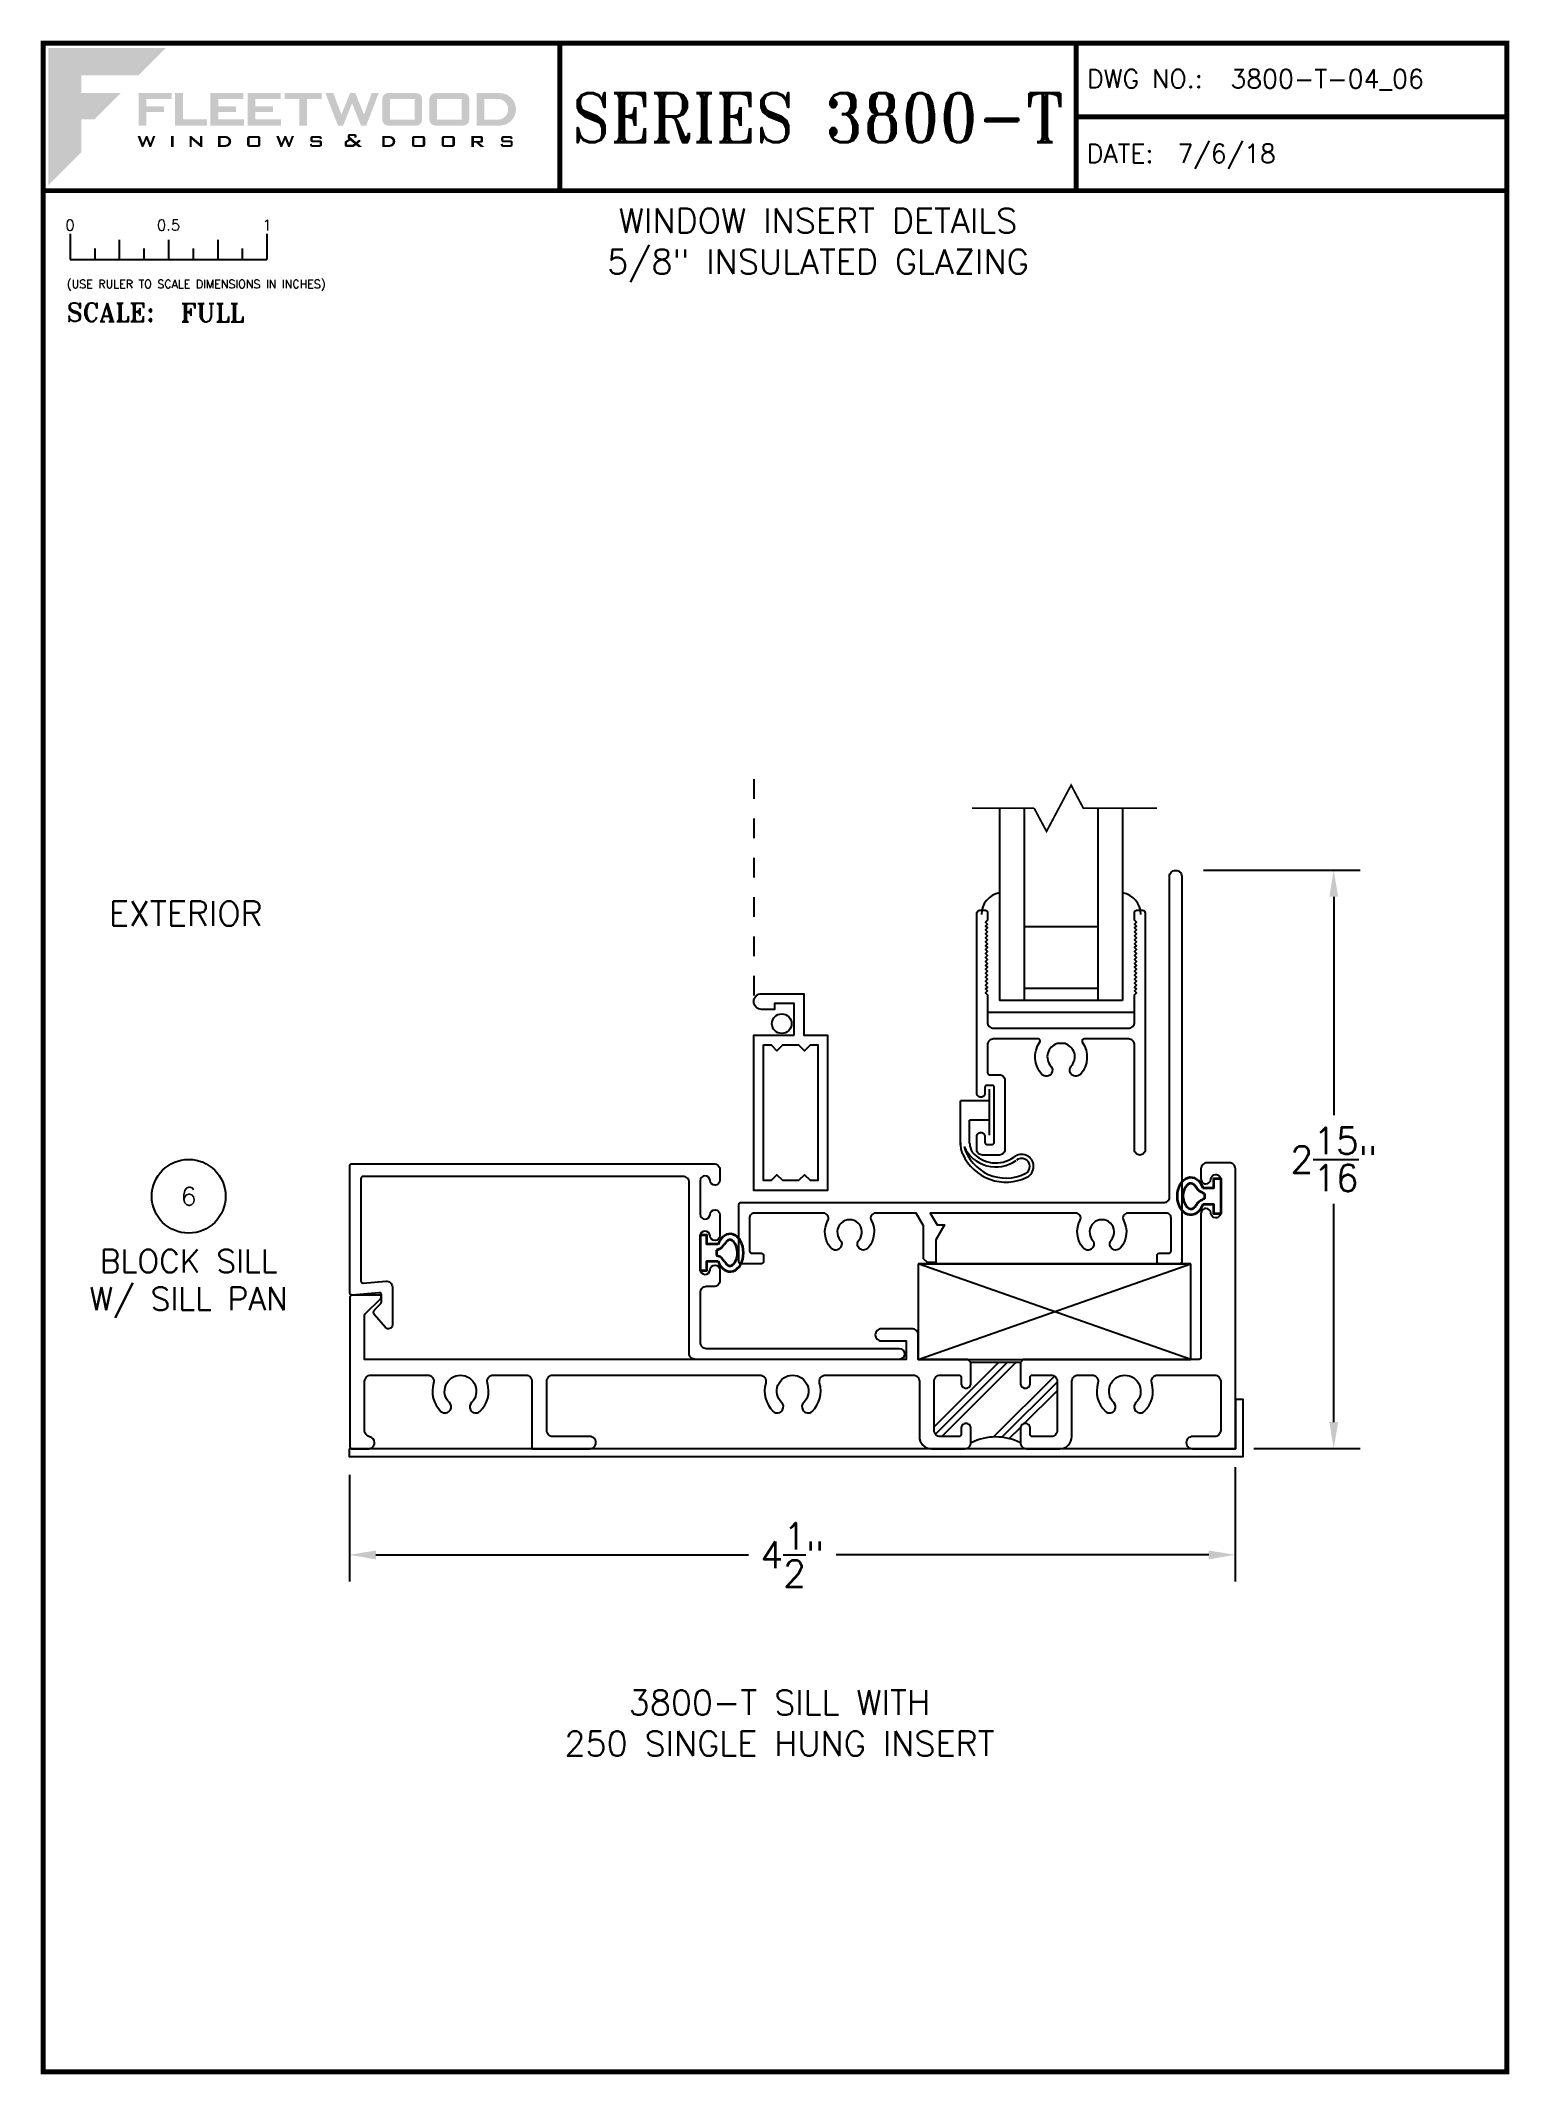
# Paper-space layout 'DETAIL 6' of a CAD drawing. Extents: x 0.3 to 7.8, y 0.1 to 10.4.
# The model-space entities are those that its viewports show. They can reach past a viewport. Long polylines and large blocks are cut down to what shows.
import ezdxf
from ezdxf.enums import TextEntityAlignment as Align

# ---------------------------------------------------------------- set-up
doc = ezdxf.new("R2010")
doc.units = 0
doc.header["$MEASUREMENT"] = 0
doc.linetypes.add('HIDDEN', pattern=[0.375, 0.25, -0.125])
doc.layers.get('0').update_dxf_attribs({"linetype": 'CONTINUOUS'})
doc.layers.get('Defpoints').update_dxf_attribs({"linetype": 'CONTINUOUS'})
for name, color, linetype in [('FRAME', 1, 'CONTINUOUS'), ('GLASS', 7, 'CONTINUOUS'), ('GLAZING', 7, 'CONTINUOUS'), ('MISC', 7, 'CONTINUOUS'), ('SCREEN', 5, 'CONTINUOUS'), ('TEXT', 7, 'CONTINUOUS'), ('VENT', 5, 'CONTINUOUS')]:
    doc.layers.add(name, color=color, linetype=linetype)
doc.layers.add('PROFILE NUMBER', color=150, linetype='CONTINUOUS', lineweight=35)
doc.layers.add('VP', color=40, linetype='CONTINUOUS', plot=False)
doc.layers.get('VP').off()
doc.styles.add('ROMANS', font='romans')
doc.styles.add('ROMANT', font='romant')
doc.styles.add('SIMPLEX-094', font='simplex.shx', dxfattribs={"height": 0.094})
doc.styles.get("Standard").update_dxf_attribs({"font": 'simplex.shx'})
doc.dimstyles.new('FULL SCALE', dxfattribs={"dimscale": 0.75, "dimtxt": 0.18, "dimasz": 0.18, "dimexe": 0.18, "dimexo": 0.125, "dimgap": 0.09, "dimtad": 0, "dimtih": 1, "dimtoh": 1, "dimdec": 4, "dimzin": 0, "dimdsep": 46, "dimlunit": 4, "dimtxsty": 'Standard', "dimcen": 0.09, "dimadec": 0, "dimazin": 0, "dimtfac": 1, "dimtdec": 4, "dimtofl": 0, "dimtmove": 0, "dimatfit": 3, "dimfxl": 0, "dimtolj": 1, "dimtzin": 0, "dimarcsym": 0})

# ---------------------------------------------------------------- blocks, each defined once
blk = doc.blocks.new('*D80')
at = {"color": 0, "lineweight": -2}
for p, q in [((6.209, 6.233), (7.006, 6.233)), ((6.871, 6.098), (6.871, 4.988)), ((6.871, 3.428), (6.871, 4.538)), ((6.465, 3.293), (7.006, 3.293))]:
    blk.add_line(p, q, dxfattribs=at)
at = {"color": 0}
for points in [[(6.849, 6.098), (6.894, 6.098), (6.871, 6.233)], [(6.849, 3.428), (6.894, 3.428), (6.871, 3.293)]]:
    blk.add_solid(points, dxfattribs=at)
at = {"layer": 'Defpoints', "color": 0}
for p in [(6.115, 6.233), (6.371, 3.293), (6.871, 3.293)]:
    blk.add_point(p, dxfattribs=at)
at = {"color": 0, "insert": (6.871, 4.763), "char_height": 0.135, "attachment_point": 5}
blk.add_mtext('\\A1;2{\\H1x;\\S15/16;}"', dxfattribs=at)
blk = doc.blocks.new('sectball')
blk.add_circle((0, 0), 0.125)
blk.add_attdef('NO', text='', height=0.062).set_placement((0, 0), align=Align.MIDDLE_CENTER)
for tag, p in [('LINE1', (0, -0.2588)), ('LINE2', (0, -0.3864)), ('LINE3', (0, -0.5214))]:
    blk.add_attdef(tag, text='', height=0.078).set_placement(p, align=Align.CENTER)
blk = doc.blocks.new('Fleetwood_Logo_6-10-15')
h = blk.add_hatch(color=154)
h.dxf.hatch_style = 1
h.paths.add_polyline_path([(0.2526, -0.0017), (0.0019, -0.0017), (0.0019, -0.2942), (0.0725, -0.2236), (0.0725, -0.1535), (0.1007, -0.1535), (0.1567, -0.0976), (0.0725, -0.0976), (0.0725, -0.0596), (0.1946, -0.0596)])
h = blk.add_hatch(color=251)
h.dxf.hatch_style = 1
h.paths.add_polyline_path([(0.2487, -0.1256), (0.2112, -0.1256), (0.2112, -0.1102), (0.2647, -0.1102), (0.2647, -0.0976), (0.1946, -0.0976), (0.1946, -0.1667), (0.2112, -0.1667), (0.2112, -0.1377), (0.2487, -0.1377)])
h = blk.add_hatch(color=251)
h.dxf.hatch_style = 1
h.paths.add_polyline_path([(0.2886, -0.0976), (0.272, -0.0976), (0.272, -0.1667), (0.3401, -0.1667), (0.3401, -0.1535), (0.2886, -0.1535)])
h = blk.add_hatch(color=251)
h.dxf.hatch_style = 1
h.paths.add_polyline_path([(0.4175, -0.0976), (0.3474, -0.0976), (0.3474, -0.1667), (0.4185, -0.1667), (0.4185, -0.1534), (0.364, -0.1534), (0.364, -0.1377), (0.4015, -0.1377), (0.4015, -0.1256), (0.364, -0.1256), (0.364, -0.1102), (0.4175, -0.1102)])
h = blk.add_hatch(color=251)
h.dxf.hatch_style = 1
h.paths.add_polyline_path([(0.4965, -0.0976), (0.4264, -0.0976), (0.4264, -0.1667), (0.4975, -0.1667), (0.4975, -0.1534), (0.443, -0.1534), (0.443, -0.1377), (0.4804, -0.1377), (0.4804, -0.1256), (0.443, -0.1256), (0.443, -0.1102), (0.4965, -0.1102)])
h = blk.add_hatch(color=251)
h.dxf.hatch_style = 1
h.paths.add_polyline_path([(0.5842, -0.0976), (0.5054, -0.0976), (0.5054, -0.1102), (0.5365, -0.1102), (0.5365, -0.1667), (0.5531, -0.1667), (0.5531, -0.1102), (0.5842, -0.1102)])
h = blk.add_hatch(color=251)
h.dxf.hatch_style = 1
h.paths.add_polyline_path([(0.6089, -0.0976), (0.5921, -0.0976), (0.6188, -0.1667), (0.63, -0.1667), (0.6489, -0.1192), (0.6679, -0.1667), (0.6789, -0.1667), (0.7056, -0.0976), (0.6908, -0.0976), (0.6742, -0.1433), (0.6558, -0.0976), (0.6446, -0.0976), (0.6261, -0.1433)])
h = blk.add_hatch(color=251)
h.dxf.hatch_style = 1
h.paths.add_polyline_path([(0.7853, -0.0976), (0.726, -0.0976, 0.414214), (0.7133, -0.1102), (0.7133, -0.154, 0.414214), (0.726, -0.1667), (0.7853, -0.1667, 0.414214), (0.798, -0.154), (0.798, -0.1102, 0.414214)])
h.paths.add_polyline_path([(0.7819, -0.1102), (0.7819, -0.154), (0.7294, -0.154), (0.7294, -0.1102)], flags=16)
h = blk.add_hatch(color=251)
h.dxf.hatch_style = 1
h.paths.add_polyline_path([(0.8856, -0.0976), (0.8262, -0.0976, 0.414214), (0.8136, -0.1102), (0.8136, -0.154, 0.414214), (0.8262, -0.1667), (0.8856, -0.1667, 0.414214), (0.8982, -0.154), (0.8982, -0.1102, 0.414214)])
h.paths.add_polyline_path([(0.8822, -0.1102), (0.8822, -0.154), (0.8296, -0.154), (0.8296, -0.1102)], flags=16)
h = blk.add_hatch(color=251)
h.dxf.hatch_style = 1
h.paths.add_polyline_path([(0.9632, -0.0976), (0.914, -0.0976), (0.914, -0.1667), (0.9632, -0.1667, 1)])
h.paths.add_polyline_path([(0.9301, -0.1102), (0.9593, -0.1102, -1), (0.9593, -0.154), (0.9301, -0.154)], flags=16)
h = blk.add_hatch(color=7)
h.dxf.hatch_style = 1
h.paths.add_polyline_path([(0.2301, -0.1891), (0.2251, -0.1891), (0.2196, -0.2043), (0.2134, -0.1891), (0.2097, -0.1891), (0.2035, -0.2043), (0.1978, -0.1891), (0.1922, -0.1891), (0.2011, -0.2121), (0.2048, -0.2121), (0.2112, -0.1963), (0.2175, -0.2121), (0.2212, -0.2121)])
h = blk.add_hatch(color=7)
h.dxf.hatch_style = 1
h.paths.add_polyline_path([(0.2691, -0.1891), (0.2637, -0.1891), (0.2637, -0.2118), (0.2637, -0.2121), (0.2691, -0.2121)])
h = blk.add_hatch(color=7)
h.dxf.hatch_style = 1
h.paths.add_polyline_path([(0.3077, -0.1964), (0.3259, -0.2121), (0.3298, -0.2121), (0.3298, -0.1891), (0.325, -0.1891), (0.325, -0.2047), (0.3067, -0.1891), (0.3029, -0.1891), (0.3029, -0.2121), (0.3077, -0.2121)])
h = blk.add_hatch(color=7)
h.dxf.hatch_style = 1
h.paths.add_polyline_path([(0.3801, -0.1891), (0.3637, -0.1891), (0.3637, -0.2121), (0.3801, -0.2121, 1)])
h.paths.add_polyline_path([(0.3691, -0.2079), (0.3691, -0.1933), (0.3788, -0.1933, -1), (0.3788, -0.2079)], flags=16)
h = blk.add_hatch(color=7)
h.dxf.hatch_style = 1
h.paths.add_polyline_path([(0.4537, -0.2079), (0.4537, -0.1933, 0.414214), (0.4495, -0.1891), (0.4297, -0.1891, 0.414214), (0.4255, -0.1933), (0.4255, -0.2079, 0.414214), (0.4297, -0.2121), (0.4495, -0.2121, 0.414214)])
h.paths.add_polyline_path([(0.4308, -0.2079), (0.4308, -0.1933), (0.4484, -0.1933), (0.4484, -0.2079)], flags=16)
h = blk.add_hatch(color=7)
h.dxf.hatch_style = 1
h.paths.add_polyline_path([(0.5253, -0.1891), (0.5203, -0.1891), (0.5148, -0.2043), (0.5087, -0.1891), (0.5049, -0.1891), (0.4988, -0.2043), (0.493, -0.1891), (0.4874, -0.1891), (0.4963, -0.2121), (0.5001, -0.2121), (0.5064, -0.1963), (0.5127, -0.2121), (0.5164, -0.2121)])
h = blk.add_hatch(color=7)
h.dxf.hatch_style = 1
h.paths.add_polyline_path([(0.5801, -0.1891), (0.5643, -0.1891, 0.414214), (0.56, -0.1933), (0.56, -0.1981, 0.414214), (0.5643, -0.2024), (0.58, -0.2024), (0.58, -0.2078), (0.5637, -0.2078), (0.5637, -0.2052), (0.5591, -0.2062), (0.5591, -0.2078, 0.414214), (0.5634, -0.2121), (0.5805, -0.2121, 0.414214), (0.5848, -0.2078), (0.5848, -0.2024, 0.414214), (0.5805, -0.1982), (0.5648, -0.1982), (0.5648, -0.193), (0.5798, -0.193), (0.5798, -0.1958), (0.5843, -0.1948), (0.5843, -0.1933, 0.414214)])
h = blk.add_hatch(color=7)
h.dxf.hatch_style = 1
h.paths.add_polyline_path([(0.645, -0.1913, -0.222262), (0.6447, -0.1906), (0.6447, -0.1892), (0.6535, -0.1892), (0.6535, -0.193), (0.6587, -0.1918), (0.6587, -0.189, 0.414214), (0.6544, -0.1847), (0.6437, -0.1847, 0.414214), (0.6394, -0.189), (0.6394, -0.1922, 0.222262), (0.6407, -0.1948), (0.6415, -0.1955), (0.6345, -0.1998, 0.260684), (0.6329, -0.2027), (0.6329, -0.2078, 0.414214), (0.6372, -0.2121), (0.6514, -0.2121, 0.17577), (0.6536, -0.2113), (0.657, -0.2085), (0.6614, -0.2121), (0.6699, -0.2121), (0.6613, -0.2049), (0.6676, -0.1997), (0.6637, -0.1964), (0.6574, -0.2017)])
h.paths.add_polyline_path([(0.6532, -0.2052), (0.6509, -0.2072, -0.17577), (0.6502, -0.2074), (0.6382, -0.2074), (0.6382, -0.2033, -0.260684), (0.6387, -0.2025), (0.6451, -0.1985)], flags=16)
h = blk.add_hatch(color=7)
h.dxf.hatch_style = 1
h.paths.add_polyline_path([(0.7294, -0.1891), (0.713, -0.1891), (0.713, -0.2121), (0.7294, -0.2121, 1)])
h.paths.add_polyline_path([(0.7184, -0.2079), (0.7184, -0.1933), (0.7281, -0.1933, -1), (0.7281, -0.2079)], flags=16)
h = blk.add_hatch(color=7)
h.dxf.hatch_style = 1
h.paths.add_polyline_path([(0.8045, -0.2079), (0.8045, -0.1933, 0.414214), (0.8003, -0.1891), (0.7805, -0.1891, 0.414214), (0.7763, -0.1933), (0.7763, -0.2079, 0.414214), (0.7805, -0.2121), (0.8003, -0.2121, 0.414214)])
h.paths.add_polyline_path([(0.7816, -0.2079), (0.7816, -0.1933), (0.7992, -0.1933), (0.7992, -0.2079)], flags=16)
h = blk.add_hatch(color=7)
h.dxf.hatch_style = 1
h.paths.add_polyline_path([(0.8678, -0.2079), (0.8678, -0.1933, 0.414214), (0.8636, -0.1891), (0.8438, -0.1891, 0.414214), (0.8396, -0.1933), (0.8396, -0.2079, 0.414214), (0.8438, -0.2121), (0.8636, -0.2121, 0.414214)])
h.paths.add_polyline_path([(0.8449, -0.2079), (0.8449, -0.1933), (0.8624, -0.1933), (0.8624, -0.2079)], flags=16)
h = blk.add_hatch(color=7)
h.dxf.hatch_style = 1
h.paths.add_polyline_path([(0.9277, -0.1993), (0.9277, -0.1933, 0.414214), (0.9235, -0.1891), (0.9028, -0.1891), (0.9028, -0.2121), (0.9082, -0.2121), (0.9082, -0.2035), (0.9131, -0.2035), (0.9224, -0.2121), (0.9303, -0.2121), (0.9197, -0.2035), (0.9235, -0.2035, 0.414214)])
h.paths.add_polyline_path([(0.9082, -0.1993), (0.9082, -0.1933), (0.9214, -0.1933, -0.414214), (0.9224, -0.1943), (0.9224, -0.1983, -0.414214), (0.9214, -0.1993)], flags=16)
h = blk.add_hatch(color=7)
h.dxf.hatch_style = 1
h.paths.add_polyline_path([(0.9867, -0.1982), (0.971, -0.1982), (0.971, -0.193), (0.9859, -0.193), (0.9859, -0.1958), (0.9905, -0.1948), (0.9905, -0.1933, 0.414214), (0.9863, -0.1891), (0.9705, -0.1891, 0.414214), (0.9662, -0.1933), (0.9662, -0.1981, 0.414214), (0.9705, -0.2024), (0.9862, -0.2024), (0.9862, -0.2078), (0.9699, -0.2078), (0.9699, -0.2052), (0.9653, -0.2062), (0.9653, -0.2078, 0.414214), (0.9696, -0.2121), (0.9867, -0.2121, 0.414214), (0.991, -0.2078), (0.991, -0.2024, 0.414214)])
blk = doc.blocks.new('A-SIZE_P')
at = {"const_width": 0.025}
blk.add_lwpolyline([(0.313, 0.125), (7.751, 0.125), (7.751, 10.437), (0.313, 10.437)], close=True, dxfattribs=at)
for points in [[(2.938, 10.437), (2.938, 9.687)], [(5.563, 10.437), (5.563, 9.687)], [(5.563, 10.062), (7.751, 10.062)], [(0.313, 9.687), (7.751, 9.687)]]:
    blk.add_lwpolyline(points, dxfattribs=at)
at = {"xscale": 2.387023416083395, "yscale": 2.387023416083395, "zscale": 2.387023416083395}
blk.add_blockref('Fleetwood_Logo_6-10-15', (0.334, 10.416), dxfattribs=at)
for s, style, p in [('DWG NO.:', 'SIMPLEX-094', (5.617, 10.209)), ('DATE:', 'SIMPLEX-094', (5.616, 9.829)), ('SCALE:', 'ROMANT', (0.433, 9.022))]:
    blk.add_text(s, height=0.094, dxfattribs=dict(style=style)).set_placement(p)
for tag, p, style in [('DWG_NO', (6.346, 10.209), 'SIMPLEX-094'), ('DATE', (6.077, 9.829), 'SIMPLEX-094'), ('SCALE', (1.011, 9.02), 'ROMANT')]:
    blk.add_attdef(tag, p, '', height=0.094, dxfattribs=dict(style=style))
for tag, height, style, width, p, p2 in [('DWG_NO_F', 0.094, 'SIMPLEX-094', 1.745692, (6.347, 10.209), (7.683, 10.209)), ('PRODUCT', 0.25, 'ROMANT', 1.390728, (3.001, 9.934), (5.5, 9.934))]:
    blk.add_attdef(tag, text='', height=height, dxfattribs=dict(style=style, width=width)).set_placement(p, p2, align=Align.FIT)
blk = doc.blocks.new('Full')
for p, q in [((0.137, -0.219), (0.137, -0.35)), ((0.262, -0.294), (0.262, -0.35)), ((0.387, -0.249), (0.387, -0.35)), ((0.512, -0.294), (0.512, -0.35)), ((0.637, -0.249), (0.637, -0.35)), ((0.762, -0.294), (0.762, -0.35)), ((0.887, -0.249), (0.887, -0.35)), ((1.012, -0.294), (1.012, -0.35)), ((1.137, -0.219), (1.137, -0.35)), ((0.137, -0.35), (1.137, -0.35))]:
    blk.add_line(p, q)
for s, p in [('0', (0.137, -0.219)), ('0.5', (0.637, -0.219)), ('1', (1.137, -0.219))]:
    blk.add_text(s, height=0.055).set_placement(p, align=Align.BOTTOM_CENTER)
at = {"style": 'ROMANS'}
blk.add_text('(USE RULER TO SCALE DIMENSIONS IN INCHES)', height=0.04115, dxfattribs=at).set_placement((0.12, -0.495))
blk = doc.blocks.new('*D131')
at = {"color": 0, "lineweight": -2}
for p, q in [((1.869, 3.159), (1.869, 2.618)), ((6.371, 3.199), (6.371, 2.618)), ((2.004, 2.753), (3.898, 2.753)), ((6.236, 2.753), (4.342, 2.753))]:
    blk.add_line(p, q, dxfattribs=at)
at = {"color": 0}
for points in [[(2.004, 2.775), (2.004, 2.73), (1.869, 2.753)], [(6.236, 2.775), (6.236, 2.73), (6.371, 2.753)]]:
    blk.add_solid(points, dxfattribs=at)
at = {"layer": 'Defpoints', "color": 0}
for p in [(1.869, 3.253), (6.371, 3.293), (6.371, 2.753)]:
    blk.add_point(p, dxfattribs=at)
at = {"color": 0, "insert": (4.12, 2.753), "char_height": 0.135, "attachment_point": 5}
blk.add_mtext('\\A1;4{\\H1.000000x;\\S1/2;}"', dxfattribs=at)
blk = doc.blocks.new('110 SCREEN')
blk.add_lwpolyline([(0.0044, 0.1975), (0.0044, 0.2375), (-0.0206, 0.2375), (-0.0206, 0.23), (-0.0369, 0.23, -1), (-0.0369, 0.25), (0.0169, 0.25), (0.0169, 0.1975), (0.0469, 0.1975), (0.0469, 0), (-0.0469, 0), (-0.0469, 0.1975)], format="xyb", close=True)
blk.add_lwpolyline([(-0.0344, 0.185), (-0.025, 0.185), (-0.0175, 0.1775), (-0.01, 0.185), (0.01, 0.185), (0.0175, 0.1775), (0.025, 0.185), (0.0344, 0.185), (0.0344, 0.0125), (0.025, 0.0125), (0.0175, 0.02), (0.01, 0.0125), (-0.01, 0.0125), (-0.0175, 0.02), (-0.025, 0.0125), (-0.0344, 0.0125)], close=True)
blk.add_circle((-0.0113, 0.2119), 0.0125)
blk = doc.blocks.new('2012 fixed rail')
blk.add_lwpolyline([(-0.313, -0.236, -0.414214), (-0.286, -0.263), (-0.286, -0.617, -0.414214), (-0.313, -0.644), (-0.4, -0.644, -0.414214), (-0.428, -0.617), (-0.428, -0.549, -0.414214), (-0.408, -0.53), (-0.407, -0.53, -0.414214), (-0.387, -0.55), (-0.387, -0.58, 0.414214), (-0.377, -0.59), (-0.35, -0.59, 0.414214), (-0.34, -0.58), (-0.34, -0.3, 0.414214), (-0.35, -0.29), (-0.377, -0.29, 0.414214), (-0.387, -0.3), (-0.387, -0.33, -0.414214), (-0.407, -0.35), (-0.408, -0.35, -0.414214), (-0.428, -0.331), (-0.428, 0.585, -0.414214), (-0.413, 0.6), (-0.384, 0.6, -0.414214), (-0.374, 0.59), (-0.374, 0.55), (-0.384, 0.54), (-0.374, 0.53), (-0.384, 0.52), (-0.374, 0.51), (-0.384, 0.5), (-0.374, 0.49), (-0.384, 0.48), (-0.374, 0.47), (-0.384, 0.46), (-0.374, 0.45), (-0.384, 0.44), (-0.374, 0.43), (-0.384, 0.42), (-0.374, 0.41), (-0.384, 0.4), (-0.374, 0.39), (-0.384, 0.38), (-0.374, 0.37), (-0.384, 0.36), (-0.374, 0.35), (-0.384, 0.34), (-0.374, 0.33), (-0.384, 0.32), (-0.374, 0.31), (-0.384, 0.3), (-0.374, 0.29), (-0.384, 0.28), (-0.374, 0.27), (-0.384, 0.26), (-0.374, 0.25), (-0.384, 0.24), (-0.374, 0.23), (-0.384, 0.22), (-0.374, 0.21), (-0.384, 0.2), (-0.374, 0.19), (-0.384, 0.18), (-0.374, 0.17), (-0.374, 0.031, 0.414214), (-0.343, 0), (0, 0), (0.342, 0, 0.414214), (0.373, 0.031), (0.373, 0.17), (0.384, 0.18), (0.373, 0.19), (0.384, 0.2), (0.373, 0.21), (0.384, 0.22), (0.373, 0.23), (0.384, 0.24), (0.373, 0.25), (0.384, 0.26), (0.373, 0.27), (0.384, 0.28), (0.373, 0.29), (0.384, 0.3), (0.373, 0.31), (0.384, 0.32), (0.373, 0.33), (0.384, 0.34), (0.373, 0.35), (0.384, 0.36), (0.373, 0.37), (0.384, 0.38), (0.373, 0.39), (0.384, 0.4), (0.373, 0.41), (0.384, 0.42), (0.373, 0.43), (0.384, 0.44), (0.373, 0.45), (0.384, 0.46), (0.373, 0.47), (0.384, 0.48), (0.373, 0.49), (0.384, 0.5), (0.373, 0.51), (0.384, 0.52), (0.373, 0.53), (0.384, 0.54), (0.373, 0.55), (0.373, 0.59, -0.414214), (0.384, 0.6), (0.413, 0.6, -0.414214), (0.427, 0.585), (0.427, 0), (0.427, -0.617, -0.414214), (0.4, -0.644, -0.414214), (0.373, -0.617), (0.373, -0.085, 0.414214), (0.342, -0.054), (0.117, -0.054, 0.6055), (0.108, -0.07, -0.348752), (0.098, -0.234, -0.508835), (0.048, -0.228, -0.325526), (0.052, -0.192, 0.55027), (0.02, -0.078), (0, -0.078), (-0.02, -0.078, 0.55027), (-0.052, -0.192, -0.325526), (-0.048, -0.228, -0.508835), (-0.098, -0.234, -0.348752), (-0.108, -0.07, 0.6055), (-0.117, -0.054), (-0.343, -0.054, 0.414214), (-0.374, -0.085), (-0.374, -0.226, 0.414214), (-0.363, -0.236)], format="xyb", close=True)
blk = doc.blocks.new('Single Hung Seal')
for p, q in [((2.6258, 6.0966), (2.6258, 6.1552)), ((2.6258, 6.1405), (2.589, 6.1405)), ((2.589, 6.0844), (2.589, 6.1405)), ((2.6258, 6.1159), (2.6006, 6.1159)), ((2.6006, 6.0861), (2.6006, 6.1159))]:
    blk.add_line(p, q)
for centre, radius, start, end in [((2.6234, 6.0857), 0.0344, 177.8521, 202.628), ((2.6338, 6.1009), 0.0445, 204.9432, 305.278), ((2.6466, 6.0973), 0.0552, 195.9507, 296.2811), ((2.6276, 6.0879), 0.027, 183.8358, 208.0087), ((2.6338, 6.1009), 0.0395, 220.4227, 305.278), ((2.6466, 6.0973), 0.0602, 204.2959, 296.2811), ((2.6666, 6.057), 0.0153, 295.9809, 130.4116), ((2.6666, 6.057), 0.0103, 295.9809, 130.4116)]:
    blk.add_arc(centre, radius, start, end)
blk = doc.blocks.new('*U181')
at = {"layer": 'PROFILE NUMBER', "color": 5}
for p, q in [((-0.016, 0.092), (-0.013, 0.083)), ((-0.013, 0.083), (0.013, 0.083)), ((0.013, 0.083), (0.016, 0.092))]:
    blk.add_line(p, q, dxfattribs=at)
blk.add_lwpolyline([(-0.043, 0.091), (-0.043, 0.034), (-0.09, 0.034), (-0.09, 0), (0.09, 0), (0.09, 0.034), (0.043, 0.034), (0.043, 0.091)], dxfattribs=at)
for centre, start, end in [((-0.073, 0.071), 19.8289, 61.175), ((0.073, 0.071), 118.7633, 160.1945)]:
    blk.add_arc(centre, 0.06, start, end, dxfattribs=at)
blk.add_ellipse((0, 0.152), major_axis=(-0.0958, 0), ratio=0.712114, start_param=2.033109, end_param=7.391692, dxfattribs=at)
blk.add_open_spline([(0.044, 0.124), (0.053, 0.129), (0.059, 0.135), (0.069, 0.15), (0.068, 0.157), (0.049, 0.179), (0.027, 0.189), (-0.021, 0.191), (-0.045, 0.181), (-0.067, 0.16), (-0.068, 0.152), (-0.061, 0.137), (-0.054, 0.129), (-0.044, 0.124)], degree=3, knots=[2.2211, 2.2211, 2.2211, 2.2211, 2.727733, 2.727733, 3.7005, 3.7005, 4.673268, 4.673268, 5.646035, 5.646035, 6.618803, 6.618803, 7.203997, 7.203997, 7.203997, 7.203997], dxfattribs=at)
blk = doc.blocks.new('3809 BLOCK FRAME')
h = blk.add_hatch()
h.set_pattern_fill('PLAST', color=256, angle=45, style=0)
h.set_pattern_definition([(45, (-4.25098, -6.643), (-0.176777, 0.176777), []), (45, (-4.27308, -6.6209), (-0.176777, 0.176777), []), (45, (-4.29517, -6.5988), (-0.176777, 0.176777), [])])
edge = h.paths.add_edge_path()
edge.add_arc((-0.937, 0.093), 0.031, 270, 360, ccw=False)
edge.add_line((-0.937, 0.062), (-1.033, 0.062))
edge.add_arc((-1.033, 0.072), 0.01, 180, 270, ccw=False)
edge.add_line((-1.043, 0.072), (-1.043, 0.103))
edge.add_arc((-1.068, 0.103), 0.025, 360, 450)
edge.add_arc((-1.068, 0.103), 0.025, 90, 180)
edge.add_line((-1.093, 0.103), (-1.093, 0.031))
edge.add_arc((-1.218, -0.221), 0.281, 63.5092, 116.4908)
edge.add_line((-1.344, 0.031), (-1.344, 0.103))
edge.add_arc((-1.369, 0.103), 0.025, 0, 90)
edge.add_arc((-1.369, 0.103), 0.025, 90, 180)
edge.add_line((-1.394, 0.103), (-1.394, 0.072))
edge.add_arc((-1.404, 0.072), 0.01, 270, 360, ccw=False)
edge.add_line((-1.404, 0.062), (-1.5, 0.062))
edge.add_arc((-1.5, 0.093), 0.031, 180, 270, ccw=False)
edge.add_line((-1.531, 0.093), (-1.531, 0.343))
edge.add_arc((-1.5, 0.343), 0.031, 90, 180, ccw=False)
edge.add_line((-1.5, 0.374), (-1.404, 0.374))
edge.add_arc((-1.404, 0.364), 0.01, 0, 90, ccw=False)
edge.add_line((-1.394, 0.364), (-1.394, 0.333))
edge.add_arc((-1.369, 0.333), 0.025, 180, 270)
edge.add_arc((-1.369, 0.333), 0.025, 270, 360)
edge.add_line((-1.344, 0.333), (-1.344, 0.439))
edge.add_line((-1.344, 0.439), (-1.093, 0.439))
edge.add_line((-1.093, 0.439), (-1.093, 0.333))
edge.add_arc((-1.068, 0.333), 0.025, 180, 270)
edge.add_arc((-1.068, 0.333), 0.025, 270, 360)
edge.add_line((-1.043, 0.333), (-1.043, 0.364))
edge.add_arc((-1.033, 0.364), 0.01, 90, 180, ccw=False)
edge.add_line((-1.033, 0.374), (-0.937, 0.374))
edge.add_arc((-0.937, 0.343), 0.031, 0, 90, ccw=False)
edge.add_line((-0.906, 0.343), (-0.906, 0.093))
blk.add_line((-1.093, 0.439), (-1.344, 0.439))
for points in [[(-1.093, 0.439), (-1.093, 0.333, 0.414214), (-1.068, 0.308, 0.414214), (-1.043, 0.333), (-1.043, 0.364, -0.414214), (-1.033, 0.374), (-0.937, 0.374, -0.414214), (-0.906, 0.343), (-0.906, 0.093, -0.414214), (-0.937, 0.062), (-1.033, 0.062, -0.414214), (-1.043, 0.072), (-1.043, 0.103, 0.414214), (-1.068, 0.128), (-1.068, 0.128, 0.414214), (-1.093, 0.103), (-1.093, 0.031, 0.414214), (-1.062, 0), (-0.893, 0, 0.414214), (-0.831, 0.062), (-0.831, 0.343, -0.414214), (-0.8, 0.374), (-0.729, 0.374, -0.5024), (-0.699, 0.334, 0.280293), (-0.661, 0.19, 0.498955), (-0.613, 0.198), (-0.613, 0.198, 0.334263), (-0.618, 0.235, -2.470836), (-0.506, 0.235, 0.334263), (-0.511, 0.198, 0.498955), (-0.463, 0.19, 0.280293), (-0.425, 0.334, -0.5024), (-0.395, 0.374), (-0.106, 0.374, -0.414214), (-0.075, 0.343), (-0.075, 0.093, -0.414214), (-0.106, 0.062), (-0.219, 0.062, 0.414214), (-0.25, 0.031, 0.414214), (-0.219, 0), (0, 0), (0, 1.423, 0.414214), (-0.031, 1.454), (-0.144, 1.454, 0.414214), (-0.175, 1.423), (-0.175, 1.371, 0.414214), (-0.15, 1.346), (-0.15, 1.346, 0.399638), (-0.125, 1.37, -0.399638), (-0.1, 1.394), (-0.1, 1.394, -0.414214), (-0.075, 1.369), (-0.075, 1.199, -0.414214), (-0.1, 1.174), (-0.1, 1.174, -0.399638), (-0.125, 1.198, 0.399638), (-0.15, 1.221, 0.414214), (-0.175, 1.196), (-0.175, 0.464, -0.414214), (-0.185, 0.454), (-1.078, 0.454), (-1.093, 0.439)], [(-1.344, 0.439), (-1.344, 0.439), (-1.359, 0.454), (-1.612, 0.454), (-1.612, 0.579, 0.414214), (-1.643, 0.61), (-1.799, 0.61, 0.414214), (-1.83, 0.579, 0.414214), (-1.799, 0.548), (-1.674, 0.548), (-1.674, 0.454), (-4.425, 0.454), (-4.425, 0.678, -0.198912), (-4.422, 0.685), (-4.343, 0.764, 0.668179), (-4.35, 0.781), (-4.49, 0.781, 0.414214), (-4.5, 0.771), (-4.5, 0.01, 0.414214), (-4.49, 0), (-4.406, 0, 0.414214), (-4.375, 0.031, 0.358249), (-4.4, 0.061, -0.358249), (-4.425, 0.092), (-4.425, 0.343, -0.414214), (-4.394, 0.374), (-4.105, 0.374, -0.5024), (-4.075, 0.334, 0.280293), (-4.037, 0.19, 0.498955), (-3.989, 0.198, 0.334263), (-3.994, 0.235, -2.470836), (-3.882, 0.235, 0.334263), (-3.887, 0.198, 0.498955), (-3.839, 0.19, 0.280293), (-3.801, 0.334, -0.5024), (-3.771, 0.374), (-3.606, 0.374, -0.414214), (-3.575, 0.343), (-3.575, 0), (-3.281, 0, 0.414214), (-3.25, 0.031, 0.414214), (-3.281, 0.062), (-3.469, 0.062, -0.414214), (-3.5, 0.093), (-3.5, 0.343, -0.414214), (-3.469, 0.374), (-2.417, 0.374, -0.5024), (-2.387, 0.334, 0.280293), (-2.349, 0.19, 0.498955), (-2.301, 0.198, 0.334263), (-2.306, 0.235, -2.470836), (-2.194, 0.235, 0.334263), (-2.199, 0.198, 0.498955), (-2.151, 0.19, 0.280293), (-2.113, 0.334, -0.5024), (-2.083, 0.374), (-1.637, 0.374, -0.414214), (-1.606, 0.343), (-1.606, 0.062, 0.414214), (-1.544, 0), (-1.375, 0, 0.414214), (-1.344, 0.031), (-1.344, 0.103, 0.414214), (-1.369, 0.128, 0.414214), (-1.394, 0.103), (-1.394, 0.072, -0.414214), (-1.404, 0.062), (-1.5, 0.062, -0.414214), (-1.531, 0.093), (-1.531, 0.343, -0.414214), (-1.5, 0.374), (-1.404, 0.374, -0.414214), (-1.394, 0.364), (-1.394, 0.333, 0.414214), (-1.369, 0.308, 0.414214), (-1.344, 0.333), (-1.344, 0.439)]]:
    blk.add_lwpolyline(points, format="xyb")
blk.add_arc((-1.218, -0.221), 0.281, 63.5092, 116.4908)
blk = doc.blocks.new('3810_2p25in_Insert_Glass_Stop')
blk.add_lwpolyline([(1.82, 0.582, 0.975), (1.77, 0.581), (1.77, 0.411, 0.975), (1.82, 0.41, -0.975), (1.87, 0.408), (1.87, 0.303, -0.975), (1.82, 0.301, 0.975), (1.77, 0.3), (1.77, 0.13, 0.975), (1.82, 0.129, -0.975), (1.87, 0.127), (1.87, 0.074, -0.414214), (1.839, 0.043), (1.801, 0.043, 0.414214), (1.77, 0.012), (1.77, -0.24, 0.414214), (1.801, -0.271), (2.781, -0.271, -1), (2.781, -0.327), (1.745, -0.327, -0.414214), (1.714, -0.296), (1.714, 0.572, 0.414214), (1.683, 0.603), (0.056, 0.603, 0.414214), (0.046, 0.593), (0.046, 0.071, 0.440011), (0.057, 0.061), (0.172, 0.071, -0.440011), (0.206, 0.04), (0.206, -0.152, -0.691708), (0.171, -0.165), (0.115, -0.101, -0.395486), (0.116, -0.074), (0.147, -0.043, 0.198912), (0.15, -0.036), (0.15, 0.002, 0.440011), (0.139, 0.012), (0.001, 0, -0.440011), (-0.01, 0.01), (-0.01, 0.658, -0.414214), (0, 0.668), (1.839, 0.668, -0.414214), (1.87, 0.637), (1.87, 0.584, -0.975)], format="xyb", close=True)

msp = doc.modelspace()

# ---------------------------------------------------------------- linework, layer by layer
at = {"color": 7}
for p, q in [((14.382, 13.123), (14.382, 12.145)), ((14.507, 13.123), (14.507, 12.145)), ((14.882, 13.123), (14.882, 12.145)), ((15.007, 13.123), (15.007, 12.145)), ((14.882, 12.52), (14.507, 12.52)), ((14.882, 12.207), (14.507, 12.207))]:
    msp.add_line(p, q, dxfattribs=at)
for p, q in [((15.007, 12.145), (14.382, 12.145)), ((15.067, 12.085), (14.322, 12.085)), ((15.354, 10.321), (15.354, 10.696))]:
    msp.add_line(p, q)
for centre, start, end in [((14.401, 12.583), 99.636, 180.4761), ((14.989, 12.583), 359.5239, 80.364)]:
    msp.add_arc(centre, 0.111, start, end)
at = {"layer": 'FRAME'}
msp.add_lwpolyline([(14.016, 10.813), (13.996, 10.833), (13.996, 11), (13.959, 11.065), (13.752, 11.065, 0.567219), (13.73, 11.028, -0.310484), (13.715, 10.888, -0.516447), (13.665, 10.892), (13.664, 10.893, -0.318358), (13.668, 10.928, 2.17601), (13.573, 10.928, -0.318358), (13.576, 10.893), (13.576, 10.892, -0.516447), (13.525, 10.888, -0.310484), (13.51, 11.028, 0.567219), (13.488, 11.065), (13.137, 11.065, 0.414214), (13.112, 11.04), (13.112, 10.871, 0.414214), (13.122, 10.861), (13.173, 10.861, -0.414214), (13.183, 10.851), (13.183, 10.817, -0.414214), (13.173, 10.807), (13.068, 10.807, -0.414214), (13.058, 10.817), (13.058, 11.109, -0.414214), (13.068, 11.119), (15.221, 11.119, 0.414214), (15.246, 11.144), (15.246, 12.776, -0.414214), (15.277, 12.807), (15.278, 12.807, -0.414214), (15.308, 12.777), (15.308, 10.817, -0.414214), (15.298, 10.807), (15.193, 10.807, -0.414214), (15.183, 10.817), (15.183, 10.851, -0.414214), (15.193, 10.861), (15.244, 10.861, 0.414214), (15.254, 10.871), (15.254, 11.04, 0.414214), (15.229, 11.065), (15.034, 11.065, 0.567219), (15.012, 11.028, -0.310484), (14.997, 10.888, -0.516447), (14.947, 10.892), (14.946, 10.893, -0.318358), (14.95, 10.928, 2.17601), (14.855, 10.928, -0.318358), (14.858, 10.893), (14.858, 10.892, -0.516447), (14.807, 10.888, -0.310484), (14.792, 11.028, 0.567219), (14.77, 11.065), (14.03, 11.065), (14.065, 11.005), (14.102, 11.005), (14.058, 10.929), (14.058, 10.813)], format="xyb", close=True, dxfattribs=at)
at = {"layer": 'GLASS'}
for p, q in [((15.354, 10.321), (13.969, 10.807)), ((15.354, 10.807), (13.969, 10.807)), ((13.969, 10.321), (15.354, 10.807)), ((13.969, 10.807), (13.969, 10.321)), ((13.999, 10.807), (15.332, 10.807)), ((15.354, 10.321), (15.354, 10.807)), ((13.969, 10.321), (15.354, 10.321))]:
    msp.add_line(p, q, dxfattribs=at)
at = {"layer": 'GLAZING', "const_width": 0.0094}
for points in [[(14.832, 13.415), (14.769, 13.533), (14.644, 13.298), (14.581, 13.415), (14.208, 13.415)], [(14.558, 13.123), (14.621, 13.005), (14.746, 13.24), (14.808, 13.123), (15.182, 13.123)], [(14.243, 13.123), (14.558, 13.123)]]:
    msp.add_lwpolyline(points, dxfattribs=at)
at = {"layer": 'MISC'}
msp.add_lwpolyline([(11.078, 9.867), (11.078, 9.827), (15.621, 9.827), (15.621, 10.117), (15.581, 10.117), (15.581, 9.867)], close=True, dxfattribs=at)
at = {"layer": 'SCREEN', "linetype": 'HIDDEN', "ltscale": 0.25}
msp.add_line((13.134, 13.62), (13.134, 12.14), dxfattribs=at)

# ---------------------------------------------------------------- block references
at = {"layer": 'FRAME'}
for name, p in [('3809 BLOCK FRAME', (15.581, 9.867)), ('3810_2p25in_Insert_Glass_Stop', (11.091, 10.648))]:
    msp.add_blockref(name, p, dxfattribs=at)
at = {"layer": 'MISC', "xscale": 4, "yscale": 4, "zscale": 4}
msp.add_blockref('Single Hung Seal', (3.828, -12.926), dxfattribs=at)
at = {"layer": 'TEXT', "xscale": -1, "rotation": 90}
msp.add_blockref('*U181', (15.506, 11.151), dxfattribs=at)
at = {"layer": 'TEXT', "rotation": 270}
msp.add_blockref('*U181', (12.861, 10.863), dxfattribs=at)
at = {"layer": 'VENT'}
msp.add_blockref('2012 fixed rail', (14.695, 12.004), dxfattribs=at)
at = {"layer": 'VENT', "xscale": 4, "yscale": 4, "zscale": 4}
msp.add_blockref('110 SCREEN', (13.321, 11.18), dxfattribs=at)

psp = doc.layouts.new('DETAIL 6')

# ---------------------------------------------------------------- block references
ref = psp.add_blockref('A-SIZE_P', (0, 0))
ref.add_attrib('DATE', '7/6/18', (6.077412, 9.828844), dxfattribs={"height": 0.094, "style": 'SIMPLEX-094'})
ref.add_attrib('SCALE', 'FULL', (1.011009, 9.020349), dxfattribs={"height": 0.094, "style": 'ROMANT'})
ref.add_attrib('PRODUCT', 'SERIES 3800-T', dxfattribs={"height": 0.25, "style": 'ROMANT', "width": 0.807692}).set_placement((3.0005, 9.933516), (5.5005, 9.933516), align=Align.FIT)
ref.add_attrib('DWG_NO', '3800-T-04_06', (6.346342, 10.208791), dxfattribs={"height": 0.094, "style": 'SIMPLEX-094'})
psp.add_blockref('Full', (0.313, 9.687))
at = {"layer": 'TEXT', "xscale": 1.5, "yscale": 1.5, "zscale": 1.5}
psp.add_blockref('sectball', (1.052637, 4.575538), dxfattribs=at).add_auto_attribs({'NO': '6', 'LINE1': 'BLOCK SILL', 'LINE2': 'W/ SILL PAN'})

# ---------------------------------------------------------------- texts
at = {"layer": 'TEXT', "color": 7}
psp.add_text('EXTERIOR', height=0.125, dxfattribs=at).set_placement((0.646676, 5.950204))
at = {"layer": 'TEXT', "color": 7, "char_height": 0.125, "attachment_point": 5}
for s, insert, width in [('WINDOW INSERT DETAILS\\P5/8" INSULATED GLAZING', (4.2505, 9.409541), 2.625), ('3800-T SILL WITH\\P250 SINGLE HUNG INSERT', (4.054746, 1.898053), 5.1485)]:
    psp.add_mtext(s, dxfattribs=dict(at, insert=insert, width=width))

# ---------------------------------------------------------------- dimensions: what is measured, and where the dimension line sits
dim = psp.add_linear_dim(base=(6.871364, 3.292535), p1=(6.115091, 6.232535), p2=(6.371364, 3.292535), angle=90, dimstyle='FULL SCALE')
dim.commit()
dim.dimension.update_dxf_attribs({"geometry": '*D80', "text_midpoint": (6.871364, 4.762535)})
dim = psp.add_linear_dim(base=(6.371364, 2.752535), p1=(1.869031, 3.252535), p2=(6.371364, 3.292535), dimstyle='FULL SCALE', override={"dimlfac": -1})
dim.commit()
dim.dimension.update_dxf_attribs({"geometry": '*D131', "text_midpoint": (4.120197, 2.752535), "dimtype": 160})

# ---------------------------------------------------------------- viewports
at = {"layer": 'VP'}
psp.add_viewport(center=(4.149057, 4.916865), size=(5.327735, 3.55854209), view_center_point=(13.358325, 11.491532), view_height=3.55854232, dxfattribs=at)

doc.saveas('drawing.dxf')
